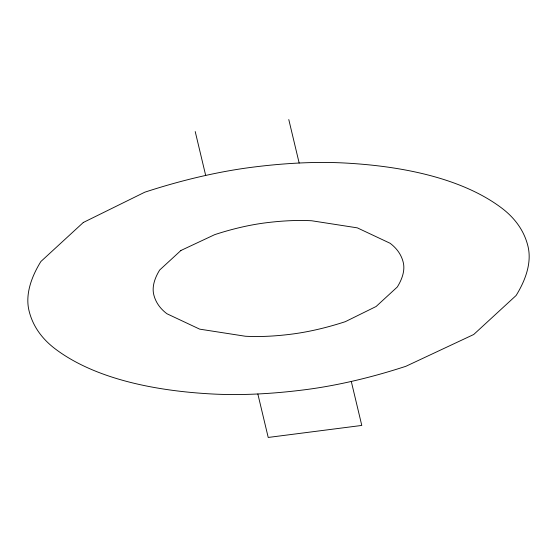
<?xml version="1.0" encoding="UTF-8"?>
<svg xmlns="http://www.w3.org/2000/svg" width="557" height="557" viewBox="0 0 557 557"><rect width="100%" height="100%" fill="white"/><g stroke="black" fill="none" stroke-linecap="round" stroke-linejoin="round"><path stroke-width="0.84" d="M288.784 119.553L299.158 163.027M351.286 381.448L361.785 425.437L268.216 437.447L257.842 393.973M195.215 131.563L205.714 175.552M83.292 222.494L40.877 261.518A260.349 101.304 -21.6 0 0 28.985 310.528A407.745 158.661 -21.6 0 0 55.387 349.002A615.993 239.698 -21.6 0 0 212.147 393.98A407.745 158.661 -21.6 0 0 305.048 389.726A260.349 101.304 -21.6 0 0 405.962 366.262L473.708 334.506L516.123 295.482A260.349 101.304 -21.6 0 0 528.015 246.473A407.745 158.661 -21.6 0 0 501.613 207.998A615.993 239.698 -21.6 0 0 344.853 163.02A407.745 158.661 -21.6 0 0 251.952 167.274A276.446 107.571 -21.6 0 0 144.799 192.193L83.292 222.494M180.9 250.497L159.692 270.006A130.171 50.652 -21.6 0 0 153.739 294.514A203.876 79.331 -21.6 0 0 166.94 313.751L199.671 329.145L245.324 336.24A203.876 79.331 -21.6 0 0 291.771 334.116A138.22 53.785 -21.6 0 0 345.354 321.654L376.1 306.503L397.308 286.994A130.171 50.652 -21.6 0 0 403.261 262.486A203.876 79.331 -21.6 0 0 390.06 243.249L357.329 227.855L311.676 220.76A203.876 79.331 -21.6 0 0 265.229 222.884A130.171 50.652 -21.6 0 0 214.765 234.622L180.9 250.497"/></g></svg>
